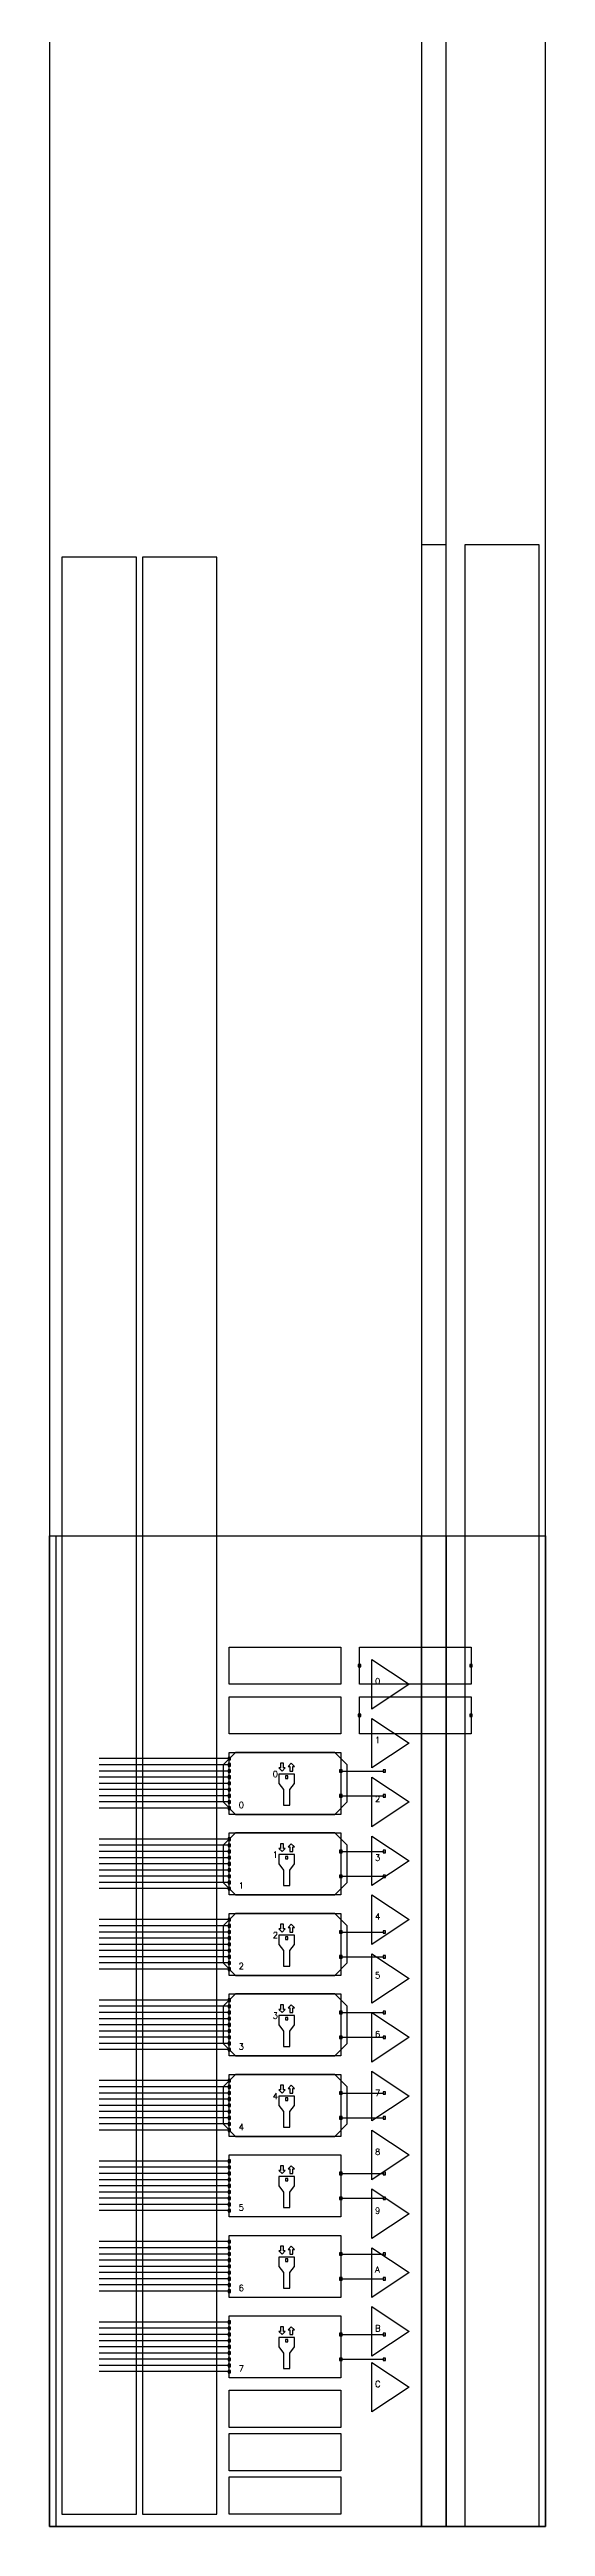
# Model space of a CAD drawing. Extents: x 0 to 8000, y -16000 to 144000.
# Drawn here: x 0 to 8000, y -16000 to 24000 of the extents above; entities that cross this region are included whole.
import ezdxf

# ---------------------------------------------------------------- set-up
doc = ezdxf.new("R2010")
doc.units = 0
doc.header["$PDMODE"] = 65
doc.header["$PDSIZE"] = 40
doc.layers.add('COMMENT', color=2, linetype='CONTINUOUS')
doc.layers.add('SIMPLE', color=162, linetype='CONTINUOUS')
doc.styles.add('SIMPLEX', font='simplex')

# ---------------------------------------------------------------- blocks, each defined once
blk = doc.blocks.new('IO_CELL_REG_OUT')
at = {"layer": 'COMMENT', "linetype": 'CONTINUOUS'}
blk.add_point((5400, -4000), dxfattribs=at)
at = {"layer": 'SIMPLE', "linetype": 'CONTINUOUS'}
blk.add_line((4700, -4000), (5400, -4000), dxfattribs=at)
blk.add_point((4700, -4000), dxfattribs=at)
blk = doc.blocks.new('IO_CELL_COMB_OUT')
at = {"layer": 'COMMENT', "linetype": 'CONTINUOUS'}
blk.add_point((5400, -3800), dxfattribs=at)
at = {"layer": 'SIMPLE', "linetype": 'CONTINUOUS'}
blk.add_line((4700, -3800), (5400, -3800), dxfattribs=at)
blk.add_point((4700, -3800), dxfattribs=at)
blk = doc.blocks.new('IO_CELL_OUTPUT_ENABLE')
at = {"layer": 'SIMPLE', "linetype": 'CONTINUOUS'}
blk.add_line((2900, -3600), (800, -3600), dxfattribs=at)
blk.add_point((2900, -3600), dxfattribs=at)
blk = doc.blocks.new('IO_CELL_OUT_CLK')
at = {"layer": 'SIMPLE', "linetype": 'CONTINUOUS'}
blk.add_line((2900, -3700), (800, -3700), dxfattribs=at)
blk.add_point((2900, -3700), dxfattribs=at)
blk = doc.blocks.new('IO_CELL_OUT_CLK_ENA')
at = {"layer": 'SIMPLE', "linetype": 'CONTINUOUS'}
blk.add_line((2900, -3800), (800, -3800), dxfattribs=at)
blk.add_point((2900, -3800), dxfattribs=at)
blk = doc.blocks.new('IO_CELL_SRESET')
at = {"layer": 'SIMPLE', "linetype": 'CONTINUOUS'}
blk.add_line((2900, -3900), (800, -3900), dxfattribs=at)
blk.add_point((2900, -3900), dxfattribs=at)
blk = doc.blocks.new('IO_CELL_ARESET')
at = {"layer": 'SIMPLE', "linetype": 'CONTINUOUS'}
blk.add_line((2900, -4000), (800, -4000), dxfattribs=at)
blk.add_point((2900, -4000), dxfattribs=at)
blk = doc.blocks.new('IO_CELL_DATA_IN')
at = {"layer": 'SIMPLE', "linetype": 'CONTINUOUS'}
blk.add_line((2900, -4100), (800, -4100), dxfattribs=at)
blk.add_point((2900, -4100), dxfattribs=at)
blk = doc.blocks.new('IO_CELL_DDIO_DATA')
at = {"layer": 'SIMPLE', "linetype": 'CONTINUOUS'}
blk.add_line((2900, -4200), (800, -4200), dxfattribs=at)
blk.add_point((2900, -4200), dxfattribs=at)
blk = doc.blocks.new('IO_CELL_IN_CLK')
at = {"layer": 'SIMPLE', "linetype": 'CONTINUOUS'}
blk.add_line((2900, -4300), (800, -4300), dxfattribs=at)
blk.add_point((2900, -4300), dxfattribs=at)
blk = doc.blocks.new('IO_CELL_IN_CLK_ENA')
at = {"layer": 'SIMPLE', "linetype": 'CONTINUOUS'}
blk.add_line((2900, -4400), (800, -4400), dxfattribs=at)
blk.add_point((2900, -4400), dxfattribs=at)
blk = doc.blocks.new('IO_CELL_CORE')
at = {"layer": 'SIMPLE', "linetype": 'CONTINUOUS'}
blk.add_lwpolyline([(3700, -3850), (3700, -4000), (3775, -4100), (3775, -4350), (3875, -4350), (3875, -4100), (3950, -4000), (3950, -3850), (3700, -3850)], close=True, dxfattribs=at)
blk.add_point((3825, -3900), dxfattribs=at)
blk = doc.blocks.new('IO_CELL_CORE_OUT')
at = {"layer": 'SIMPLE', "linetype": 'CONTINUOUS'}
blk.add_lwpolyline([(3875, -3800), (3925, -3800), (3925, -3725), (3950, -3725), (3900, -3675), (3850, -3725), (3875, -3725), (3875, -3800)], close=True, dxfattribs=at)
blk = doc.blocks.new('IO_CELL_CORE_IN')
at = {"layer": 'SIMPLE', "linetype": 'CONTINUOUS'}
blk.add_lwpolyline([(3700, -3750), (3750, -3800), (3800, -3750), (3775, -3750), (3775, -3675), (3725, -3675), (3725, -3750), (3700, -3750)], close=True, dxfattribs=at)
blk = doc.blocks.new('IO_CELL_YGR')
at = {"layer": 'COMMENT', "color": 1, "linetype": 'CONTINUOUS'}
blk.add_point((2900, -4000), dxfattribs=at)
at = {"layer": 'SIMPLE', "linetype": 'CONTINUOUS'}
blk.add_lwpolyline([(2900, -3500), (4700, -3500), (4700, -4500), (2900, -4500)], close=True, dxfattribs=at)
for name, p in [('IO_CELL_OUTPUT_ENABLE', (0, 0)), ('IO_CELL_OUT_CLK', (0, 0)), ('IO_CELL_OUT_CLK_ENA', (0, 0)), ('IO_CELL_SRESET', (0, 0)), ('IO_CELL_ARESET', (0, 0)), ('IO_CELL_CORE_IN', (0, 0)), ('IO_CELL_CORE', (0, 0)), ('IO_CELL_CORE_OUT', (0, 0)), ('IO_CELL_COMB_OUT', (0, 0)), ('IO_CELL_DATA_IN', (0, 0)), ('IO_CELL_DDIO_DATA', (0, 0)), ('IO_CELL_IN_CLK', (0, 0)), ('IO_CELL_IN_CLK_ENA', (0, 0)), ('IO_CELL_REG_OUT', (0, -200))]:
    blk.add_blockref(name, p, dxfattribs=at)
at = {"layer": 'SIMPLE', "linetype": 'CONTINUOUS', "style": 'SIMPLEX'}
blk.add_attdef('index', (3050, -4400), '', height=100, dxfattribs=at)
blk = doc.blocks.new('IO_GROUP_HSSI_CMU_CLOCK_DIVIDER')
at = {"layer": 'SIMPLE', "linetype": 'CONTINUOUS'}
blk.add_lwpolyline([(1000, -1600), (2800, -1600), (2800, -2200), (1000, -2200)], close=True, dxfattribs=at)
blk = doc.blocks.new('IO_GROUP_HSSI_CALIBRATION_BLOCK')
at = {"layer": 'SIMPLE', "linetype": 'CONTINUOUS'}
blk.add_lwpolyline([(1000, -2400), (2800, -2400), (2800, -3000), (1000, -3000)], close=True, dxfattribs=at)
blk = doc.blocks.new('IO_GROUP_HSSI_CMU_PLL')
at = {"layer": 'SIMPLE', "linetype": 'CONTINUOUS'}
blk.add_lwpolyline([(4200, -15600), (4400, -15400), (4400, -14800), (4200, -14600), (2600, -14600), (2400, -14800), (2400, -15400), (2600, -15600), (4200, -15600)], close=True, dxfattribs=at)
at = {"layer": 'SIMPLE', "linetype": 'CONTINUOUS', "style": 'SIMPLEX'}
blk.add_attdef('index', (3200, -15000), '', height=100, dxfattribs=at)
blk = doc.blocks.new('IO_GROUP_CLKBUBLOCK')
at = {"layer": 'SIMPLE', "linetype": 'CONTINUOUS'}
blk.add_lwpolyline([(1400, -14600), (2000, -15000), (1400, -15400), (1400, -14600)], close=True, dxfattribs=at)
at = {"layer": 'SIMPLE', "linetype": 'CONTINUOUS', "style": 'SIMPLEX'}
blk.add_attdef('index', (1450, -15000), '', height=100, dxfattribs=at)
blk = doc.blocks.new('IO_GROUP_HSSI_CMU_1H')
at = {"layer": 'SIMPLE', "linetype": 'CONTINUOUS'}
blk.add_lwpolyline([(5600, 0), (6000, 0), (6000, -16000), (5600, -16000)], close=True, dxfattribs=at)
blk = doc.blocks.new('IO_GROUP_HSSI_CMU_3H')
at = {"layer": 'SIMPLE', "linetype": 'CONTINUOUS'}
blk.add_lwpolyline([(5600, -16000), (6000, -16000), (6000, 16000), (5600, 16000)], close=True, dxfattribs=at)
blk = doc.blocks.new('IO_GROUP_HSSI_CMU_4H')
at = {"layer": 'SIMPLE', "linetype": 'CONTINUOUS'}
blk.add_lwpolyline([(5600, -16000), (6000, -16000), (6000, 48000), (5600, 48000)], close=True, dxfattribs=at)
blk = doc.blocks.new('IO_GROUP_HSSI_REF_CLOCK_DIVIDER')
at = {"layer": 'SIMPLE', "linetype": 'CONTINUOUS'}
blk.add_lwpolyline([(4800, -13800), (6600, -13800), (6600, -14400), (4800, -14400)], close=True, dxfattribs=at)
blk = doc.blocks.new('TERMINATION_BLOCK')
at = {"layer": 'SIMPLE', "linetype": 'CONTINUOUS'}
blk.add_lwpolyline([(2600, -13800), (4400, -13800), (4400, -14400), (2600, -14400)], close=True, dxfattribs=at)
blk = doc.blocks.new('IO_GROUP_HSSI_XGM')
at = {"layer": 'SIMPLE', "linetype": 'CONTINUOUS'}
blk.add_lwpolyline([(5000, -14200), (6800, -14200), (6800, -14800), (5000, -14800)], close=True, dxfattribs=at)
blk = doc.blocks.new('IO_GROUP_HSSI_QUAD')
at = {"layer": 'SIMPLE', "linetype": 'CONTINUOUS'}
blk.add_lwpolyline([(0, -16000), (8000, -16000), (8000, 144000), (0, 144000)], close=True, dxfattribs=at)
blk = doc.blocks.new('IO_GROUP_HSSI_CMU_2H')
at = {"layer": 'SIMPLE', "linetype": 'CONTINUOUS'}
blk.add_lwpolyline([(7900, 16000), (6700, 16000), (6700, -16000), (7900, -16000)], close=True, dxfattribs=at)
blk = doc.blocks.new('IO_GROUP_HSSI_TX')
at = {"layer": 'SIMPLE', "linetype": 'CONTINUOUS'}
blk.add_lwpolyline([(2700, 15800), (1500, 15800), (1500, -15800), (2700, -15800)], close=True, dxfattribs=at)
blk = doc.blocks.new('IO_GROUP_HSSI_RX')
at = {"layer": 'SIMPLE', "linetype": 'CONTINUOUS'}
blk.add_lwpolyline([(1300, 15800), (100, 15800), (100, -15800), (1300, -15800)], close=True, dxfattribs=at)
blk = doc.blocks.new('SERDES_BLOCK_TX_IN_PORT')
at = {"layer": 'SIMPLE', "linetype": 'CONTINUOUS'}
blk.add_point((5000, -2100), dxfattribs=at)
blk = doc.blocks.new('SERDES_BLOCK_TX_OUT_PORT')
at = {"layer": 'SIMPLE', "linetype": 'CONTINUOUS'}
blk.add_point((6800, -2100), dxfattribs=at)
blk = doc.blocks.new('SERDES_BLOCK_TX')
at = {"layer": 'SIMPLE', "linetype": 'CONTINUOUS'}
blk.add_lwpolyline([(5000, -1800), (6800, -1800), (6800, -2400), (5000, -2400)], close=True, dxfattribs=at)
for name in ['SERDES_BLOCK_TX_IN_PORT', 'SERDES_BLOCK_TX_OUT_PORT']:
    blk.add_blockref(name, (0, 0), dxfattribs=at)
blk = doc.blocks.new('SERDES_BLOCK_RX_IN_PORT')
at = {"layer": 'SIMPLE', "linetype": 'CONTINUOUS'}
blk.add_point((5000, -2900), dxfattribs=at)
blk = doc.blocks.new('SERDES_BLOCK_RX_OUT_PORT')
at = {"layer": 'SIMPLE', "linetype": 'CONTINUOUS'}
blk.add_point((6800, -2900), dxfattribs=at)
blk = doc.blocks.new('SERDES_BLOCK_RX')
at = {"layer": 'SIMPLE', "linetype": 'CONTINUOUS'}
blk.add_lwpolyline([(5000, -2600), (6800, -2600), (6800, -3200), (5000, -3200)], close=True, dxfattribs=at)
for name in ['SERDES_BLOCK_RX_IN_PORT', 'SERDES_BLOCK_RX_OUT_PORT']:
    blk.add_blockref(name, (0, 0), dxfattribs=at)
blk = doc.blocks.new('IO_GROUP_YGR')
at = {"layer": 'COMMENT', "linetype": 'CONTINUOUS'}
blk.add_lwpolyline([(0, 0), (8000, 0), (8000, -16000), (0, -16000)], close=True, dxfattribs=at)
at = {"layer": 'COMMENT', "color": 1, "linetype": 'CONTINUOUS'}
blk.add_point((2900, -9200), dxfattribs=at)
at = {"layer": 'SIMPLE', "linetype": 'CONTINUOUS'}
for points in [[(0, 0), (8000, 0), (8000, -16000), (0, -16000)], [(100, -16000), (0, -16000), (0, 0), (100, 0)]]:
    blk.add_lwpolyline(points, close=True, dxfattribs=at)
for name, p in [('IO_GROUP_HSSI_QUAD', (0, 0)), ('IO_GROUP_HSSI_CMU_4H', (400, 0)), ('IO_GROUP_HSSI_CMU_3H', (400, 0)), ('IO_GROUP_HSSI_CMU_2H', (0, 0)), ('IO_GROUP_HSSI_RX', (100, 0)), ('IO_GROUP_HSSI_TX', (0, 0)), ('IO_GROUP_HSSI_CMU_1H', (400, 0)), ('IO_GROUP_HSSI_CMU_1H', (400, 0)), ('IO_GROUP_HSSI_CMU_CLOCK_DIVIDER', (1900, -200)), ('SERDES_BLOCK_TX', (0, 0)), ('IO_GROUP_HSSI_CALIBRATION_BLOCK', (1900, -200)), ('SERDES_BLOCK_RX', (0, 0)), ('TERMINATION_BLOCK', (300, 0)), ('IO_GROUP_HSSI_XGM', (-2100, -300)), ('IO_GROUP_HSSI_REF_CLOCK_DIVIDER', (-1900, -1400))]:
    blk.add_blockref(name, p, dxfattribs=at)
for name, p, values in [('IO_GROUP_CLKBUBLOCK', (3800, 12600), {'index': '0'}), ('IO_GROUP_CLKBUBLOCK', (3800, 11650), {'index': '1'}), ('IO_CELL_YGR', (0, 0), {'index': '0'}), ('IO_GROUP_HSSI_CMU_PLL', (400, 11100), {'index': '0'}), ('IO_GROUP_CLKBUBLOCK', (3800, 10700), {'index': '2'}), ('IO_CELL_YGR', (0, -1300), {'index': '1'}), ('IO_GROUP_HSSI_CMU_PLL', (400, 9800), {'index': '1'}), ('IO_GROUP_CLKBUBLOCK', (3800, 9750), {'index': '3'}), ('IO_GROUP_CLKBUBLOCK', (3800, 8800), {'index': '4'}), ('IO_CELL_YGR', (0, -2600), {'index': '2'}), ('IO_GROUP_HSSI_CMU_PLL', (400, 8500), {'index': '2'}), ('IO_GROUP_CLKBUBLOCK', (3800, 7850), {'index': '5'}), ('IO_CELL_YGR', (0, -3900), {'index': '3'}), ('IO_GROUP_HSSI_CMU_PLL', (400, 7200), {'index': '3'}), ('IO_GROUP_CLKBUBLOCK', (3800, 6900), {'index': '6'}), ('IO_CELL_YGR', (0, -5200), {'index': '4'}), ('IO_GROUP_HSSI_CMU_PLL', (400, 5900), {'index': '4'}), ('IO_GROUP_CLKBUBLOCK', (3800, 5950), {'index': '7'}), ('IO_GROUP_CLKBUBLOCK', (3800, 5000), {'index': '8'}), ('IO_CELL_YGR', (0, -6500), {'index': '5'}), ('IO_GROUP_CLKBUBLOCK', (3800, 4050), {'index': '9'}), ('IO_CELL_YGR', (0, -7800), {'index': '6'}), ('IO_GROUP_CLKBUBLOCK', (3800, 3100), {'index': 'A'}), ('IO_CELL_YGR', (0, -9100), {'index': '7'}), ('IO_GROUP_CLKBUBLOCK', (3800, 2150), {'index': 'B'}), ('IO_GROUP_CLKBUBLOCK', (3800, 1250), {'index': 'C'})]:
    blk.add_blockref(name, p, dxfattribs=at).add_auto_attribs(values)
at = {"layer": 'SIMPLE', "linetype": 'CONTINUOUS', "style": 'SIMPLEX'}
blk.add_attdef('index', (3050, -9600), '', height=100, dxfattribs=at)

msp = doc.modelspace()

# ---------------------------------------------------------------- block references
at = {"layer": 'SIMPLE', "linetype": 'CONTINUOUS'}
msp.add_blockref('IO_GROUP_YGR', (0, 0), dxfattribs=at)

doc.saveas('drawing.dxf')
